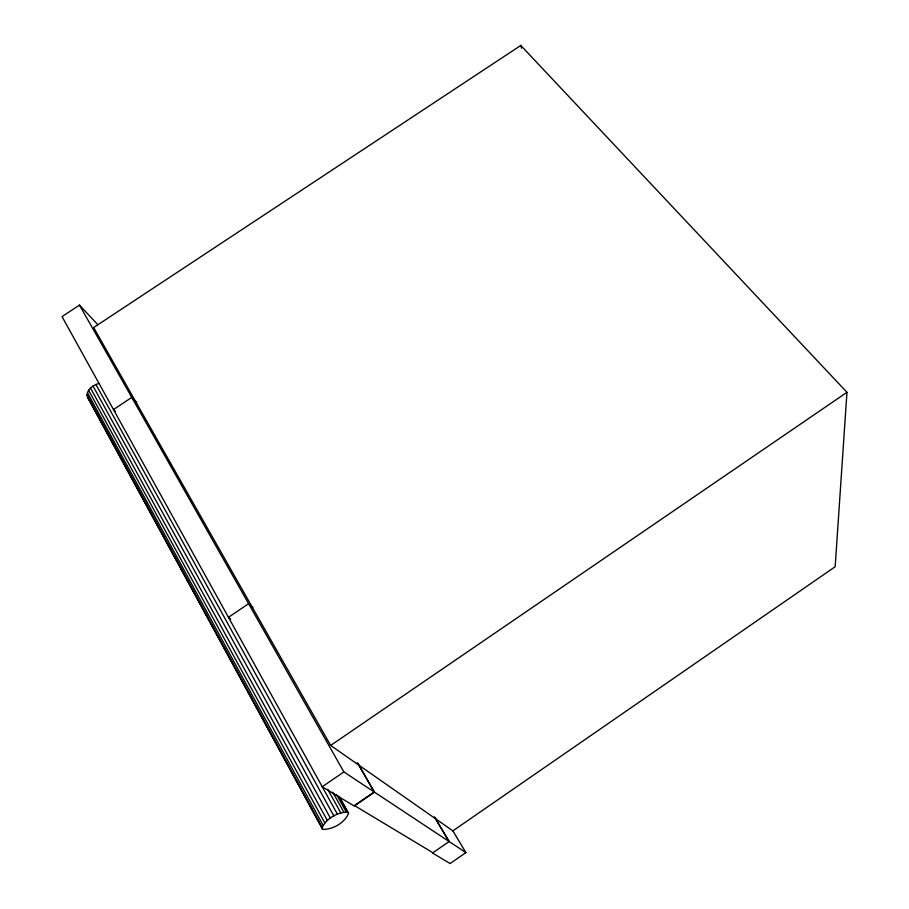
<?xml version="1.0" encoding="UTF-8"?>
<svg xmlns="http://www.w3.org/2000/svg" width="909" height="909" viewBox="0 0 909 909"><rect width="100%" height="100%" fill="white"/><g stroke="black" fill="none" stroke-linecap="round" stroke-linejoin="round"><path stroke-width="1.36" d="M321.922 828.485C325.331 818.918 337.762 811.862 347.783 812.237L348.556 813.214C344.966 822.736 332.796 829.622 322.763 829.428L87.412 396.949C85.696 390.029 93.218 384.984 99.013 383.382M846.961 392.313L835.166 566.739L452.875 830.86L330.66 745.437L93.661 327.535L520.8 45.45L846.961 392.313L330.66 745.437M452.796 830.735L465.897 852.619L450.103 863.55L432.536 853.006L449.137 841.541L434.672 817.191M354.76 805.738L374.485 792.182L358.226 763.878M465.897 852.619L343.875 771.934L322.206 786.785L353.965 805.851L374.167 791.966L357.282 762.571M97.842 324.672L79.481 305.106L62.039 316.616L337.444 814.237M354.43 805.533L432.923 852.756M230.647 619.097L228.443 617.336L248.6 603.712L252.861 607.337M115.466 411.493L113.466 409.561L131.76 397.415L136.702 402.403M87.412 396.949L322.763 829.428M434.559 817.111L449.035 841.461M79.481 305.106L343.875 771.934M339.546 797.102L348.556 813.214M338.796 796.136L347.783 812.237M336.5 794.511L346.159 811.839M332.739 792.205L343.784 812.055M327.74 789.319L340.807 812.873M95.922 384.473L333.921 816.066M93.025 386.052L330.478 818.214M90.525 388.041L327.376 820.554M88.616 390.279L324.82 822.906M87.412 392.62L322.979 825.111M87.003 394.892L321.991 827.02M520.8 45.45L521.55 48.188"/></g></svg>
